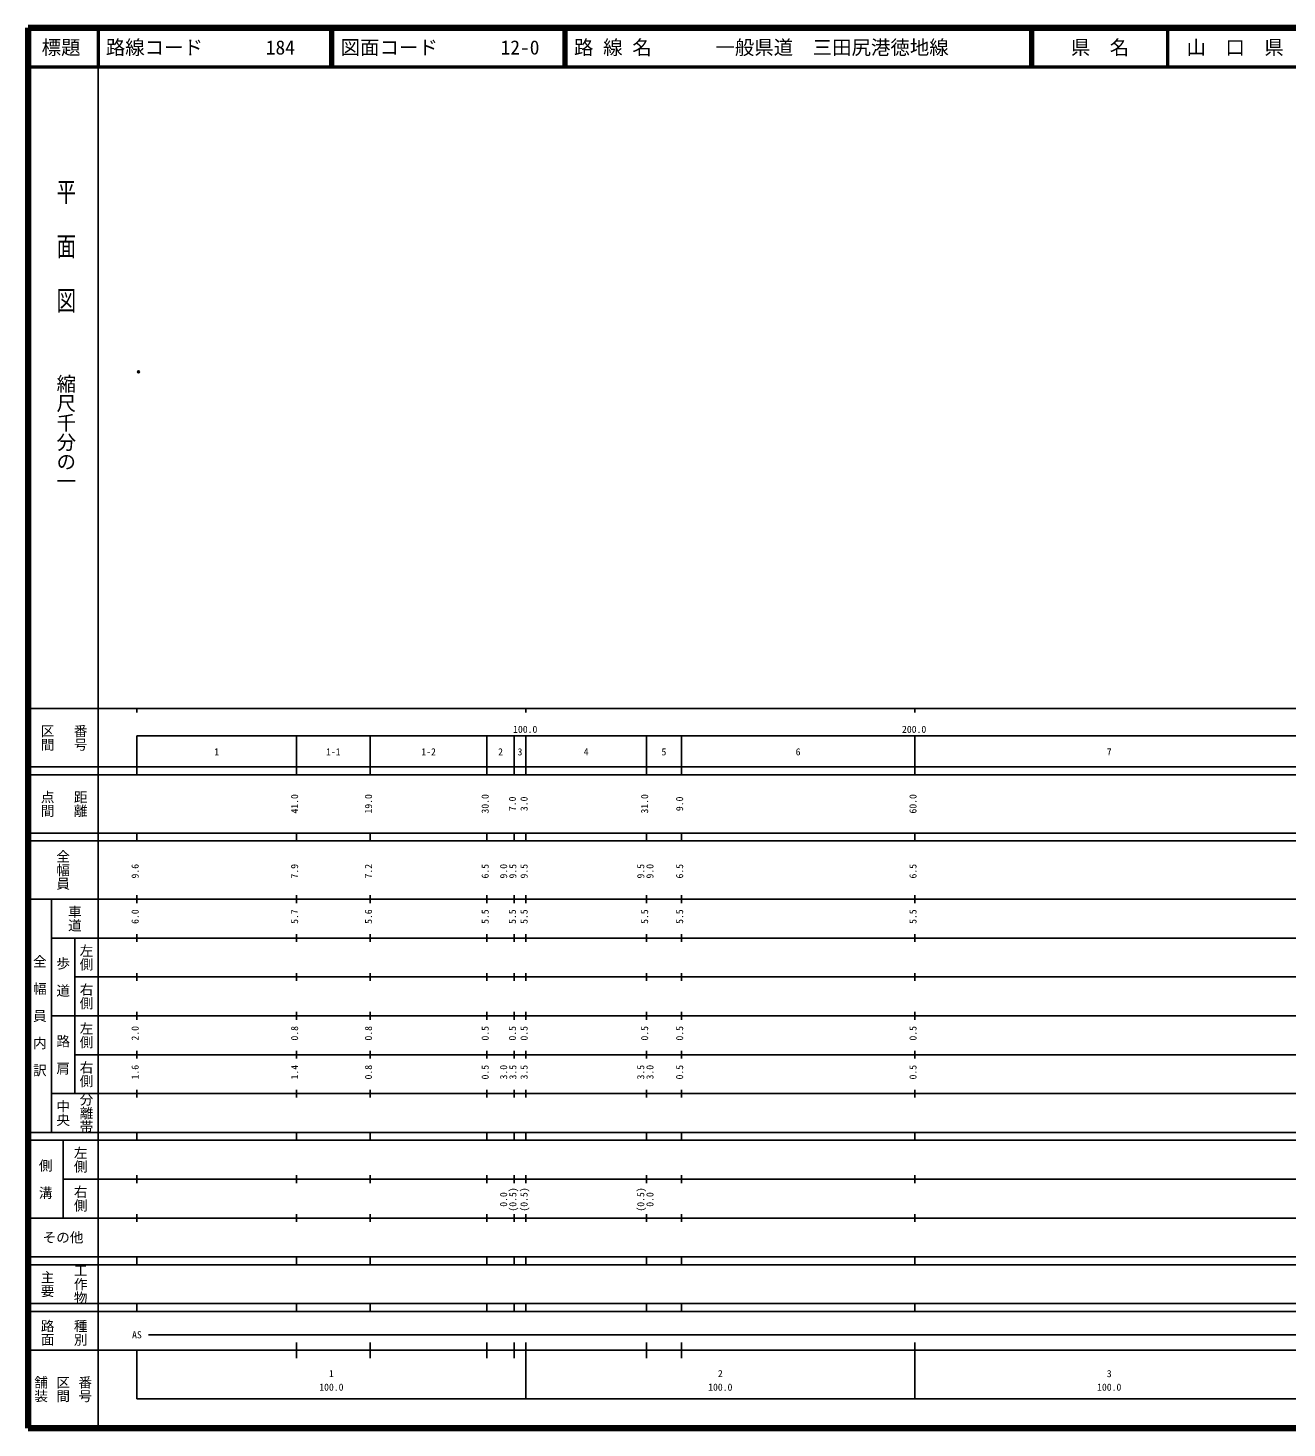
# Model space of a CAD drawing. Units: millimetres on the paper. Extents: x 40 to 680, y 20 to 380.
# Drawn here: x 40 to 363.7, y 20 to 380 of the extents above; entities that cross this region are included whole.
import ezdxf
from ezdxf.enums import TextEntityAlignment as Align

# ---------------------------------------------------------------- set-up
doc = ezdxf.new("R2010")
doc.units = ezdxf.units.MM
doc.header["$PDMODE"] = 32
doc.header["$PDSIZE"] = 0.5
doc.layers.add('M-OTRS', color=6, linetype='Continuous')
doc.layers.add('M-TTL-TXT', color=7, linetype='Continuous')
for name, color, linetype, lineweight in [('M-TTL', 2, 'Continuous', 140), ('M-TTL-BAND', 7, 'Continuous', 25), ('M-TTL-LINE', 7, 'Continuous', 50)]:
    doc.layers.add(name, color=color, linetype=linetype, lineweight=lineweight)
doc.styles.add('@ＭＳ ゴシック', font='')
doc.styles.add('ＭＳ ゴシック', font='')
doc.styles.get('@ＭＳ ゴシック').set_extended_font_data('@MS Gothic')
doc.styles.get('ＭＳ ゴシック').set_extended_font_data('MS Gothic')

msp = doc.modelspace()

# ---------------------------------------------------------------- linework, layer by layer
at = {"layer": 'M-OTRS'}
msp.add_point((68.414, 291.565), dxfattribs=at)
at = {"layer": 'M-TTL'}
for p, q in [((40, 380), (40, 20)), ((680, 380), (40, 380)), ((40, 20), (680, 20))]:
    msp.add_line(p, q, dxfattribs=at)
at = {"layer": 'M-TTL-BAND'}
for p, q in [((58, 370), (58, 20)), ((40, 205), (579, 205)), ((68, 205), (68, 204)), ((168, 205), (168, 204)), ((268, 205), (268, 204)), ((68, 198), (579, 198)), ((68, 198), (68, 188)), ((109, 188), (109, 198)), ((128, 188), (128, 198)), ((158, 188), (158, 198)), ((165, 188), (165, 198)), ((168, 188), (168, 198)), ((199, 188), (199, 198)), ((208, 188), (208, 198)), ((268, 188), (268, 198)), ((40, 190), (579, 190)), ((40, 188), (579, 188)), ((40, 173), (579, 173)), ((68, 171), (68, 173)), ((109, 171), (109, 173)), ((128, 171), (128, 173)), ((158, 171), (158, 173)), ((165, 171), (165, 173)), ((168, 171), (168, 173)), ((199, 171), (199, 173)), ((208, 171), (208, 173)), ((268, 171), (268, 173)), ((40, 171), (579, 171)), ((40, 156), (579, 156)), ((46, 96), (46, 156)), ((68, 155), (68, 157)), ((109, 155), (109, 157)), ((128, 155), (128, 157)), ((158, 155), (158, 157)), ((165, 155), (165, 157)), ((168, 155), (168, 157)), ((199, 155), (199, 157)), ((208, 155), (208, 157)), ((268, 155), (268, 157)), ((46, 146), (579, 146)), ((52, 146), (52, 106)), ((68, 145), (68, 147)), ((109, 145), (109, 147)), ((128, 145), (128, 147)), ((158, 145), (158, 147)), ((165, 145), (165, 147)), ((168, 145), (168, 147)), ((199, 145), (199, 147)), ((208, 145), (208, 147)), ((268, 145), (268, 147)), ((68, 135), (68, 137)), ((109, 135), (109, 137)), ((128, 135), (128, 137)), ((158, 135), (158, 137)), ((165, 135), (165, 137)), ((168, 135), (168, 137)), ((199, 135), (199, 137)), ((208, 135), (208, 137)), ((268, 135), (268, 137)), ((52, 136), (579, 136)), ((46, 126), (579, 126)), ((68, 125), (68, 127)), ((109, 125), (109, 127)), ((128, 125), (128, 127)), ((158, 125), (158, 127)), ((165, 125), (165, 127)), ((168, 125), (168, 127)), ((199, 125), (199, 127)), ((208, 125), (208, 127)), ((268, 125), (268, 127)), ((52, 116), (579, 116)), ((68, 115), (68, 117)), ((109, 115), (109, 117)), ((128, 115), (128, 117)), ((158, 115), (158, 117)), ((165, 115), (165, 117)), ((168, 115), (168, 117)), ((199, 115), (199, 117)), ((208, 115), (208, 117)), ((268, 115), (268, 117)), ((46, 106), (579, 106)), ((68, 105), (68, 107)), ((109, 105), (109, 107)), ((128, 105), (128, 107)), ((158, 105), (158, 107)), ((165, 105), (165, 107)), ((168, 105), (168, 107)), ((199, 105), (199, 107)), ((208, 105), (208, 107)), ((268, 105), (268, 107)), ((40, 96), (579, 96)), ((40, 94), (579, 94)), ((49, 94), (49, 74)), ((68, 94), (68, 96)), ((109, 94), (109, 96)), ((128, 94), (128, 96)), ((158, 94), (158, 96)), ((165, 94), (165, 96)), ((168, 94), (168, 96)), ((199, 94), (199, 96)), ((208, 94), (208, 96)), ((268, 94), (268, 96)), ((49, 84), (579, 84)), ((68, 83), (68, 85)), ((109, 83), (109, 85)), ((128, 83), (128, 85)), ((158, 83), (158, 85)), ((165, 83), (165, 85)), ((168, 83), (168, 85)), ((199, 83), (199, 85)), ((208, 83), (208, 85)), ((268, 83), (268, 85)), ((40, 74), (579, 74)), ((68, 73), (68, 75)), ((109, 73), (109, 75)), ((128, 73), (128, 75)), ((158, 73), (158, 75)), ((165, 73), (165, 75)), ((168, 73), (168, 75)), ((199, 73), (199, 75)), ((208, 73), (208, 75)), ((268, 73), (268, 75)), ((40, 64), (579, 64)), ((40, 62), (579, 62)), ((68, 62), (68, 64)), ((109, 62), (109, 64)), ((128, 62), (128, 64)), ((158, 62), (158, 64)), ((165, 62), (165, 64)), ((168, 62), (168, 64)), ((199, 62), (199, 64)), ((208, 62), (208, 64)), ((268, 62), (268, 64)), ((40, 52), (579, 52)), ((68, 50), (68, 52)), ((109, 50), (109, 52)), ((128, 50), (128, 52)), ((158, 50), (158, 52)), ((165, 50), (165, 52)), ((168, 50), (168, 52)), ((199, 50), (199, 52)), ((208, 50), (208, 52)), ((268, 50), (268, 52)), ((40, 50), (579, 50)), ((71, 44), (565, 44)), ((40, 40), (579, 40)), ((68, 40), (68, 27.5)), ((109, 38), (109, 42)), ((128, 38), (128, 42)), ((158, 38), (158, 42)), ((165, 38), (165, 42)), ((168, 27.5), (168, 42)), ((199, 38), (199, 42)), ((208, 38), (208, 42)), ((268, 27.5), (268, 42)), ((68, 27.5), (579, 27.5))]:
    msp.add_line(p, q, dxfattribs=at)
at = {"layer": 'M-TTL-LINE'}
for p, q in [((58, 380), (58, 370)), ((117.75, 380), (117.75, 370)), ((118.25, 380), (118.25, 370)), ((177.75, 380), (177.75, 370)), ((178.25, 380), (178.25, 370)), ((297.75, 380), (297.75, 370)), ((298.25, 380), (298.25, 370)), ((333, 380), (333, 370)), ((40, 370), (680, 370))]:
    msp.add_line(p, q, dxfattribs=at)

# ---------------------------------------------------------------- texts
at = {"layer": 'M-TTL-BAND', "style": '@ＭＳ ゴシック', "width": 1.4}
msp.add_text('平  面  図', height=3.666, rotation=270, dxfattribs=at).set_placement((49.777, 306.475), align=Align.MIDDLE_RIGHT)
at = {"layer": 'M-TTL-BAND', "style": '@ＭＳ ゴシック'}
msp.add_text('縮尺千分の一', height=3.666, rotation=270, dxfattribs=at).set_placement((49.777, 261.03), align=Align.MIDDLE_RIGHT)
for s, p in [('区間', (45, 197.5)), ('番号', (53.5, 197.5)), ('点間', (45, 180.5)), ('距離', (53.5, 180.5)), ('全幅員', (49, 163.5)), ('車道', (52, 151)), ('左側', (55, 141)), ('全\u3000幅\u3000員\u3000内\u3000訳', (43, 126)), ('歩\u3000道', (49, 136)), ('右側', (55, 131)), ('左側', (55, 121)), ('路\u3000肩', (49, 116)), ('右側', (55, 111)), ('分離帯', (55, 101)), ('中央', (49, 101)), ('左側', (53.5, 89)), ('側\u3000溝', (44.5, 84)), ('右側', (53.5, 79)), ('工作物', (53.5, 57)), ('主要', (45, 57)), ('路面', (45, 44.5)), ('種別', (53.5, 44.5)), ('舗装', (43.333, 30)), ('区間', (49, 30)), ('番号', (54.667, 30))]:
    msp.add_text(s, height=2.566, rotation=270, dxfattribs=at).set_placement(p, align=Align.MIDDLE_CENTER)
at = {"layer": 'M-TTL-BAND', "style": 'ＭＳ ゴシック'}
for s, p in [('100.0', (167.844, 198.195)), ('200.0', (267.844, 198.195)), ('1', (88.5, 192.405)), ('1-1', (118.5, 192.405)), ('1-2', (143, 192.405)), ('2', (161.5, 192.405)), ('3', (166.5, 192.405)), ('4', (183.5, 192.405)), ('5', (203.5, 192.405)), ('6', (238, 192.405)), ('7', (318, 192.405)), ('AS', (68, 42.5)), ('1', (118, 32.523)), ('2', (218, 32.523)), ('3', (318, 32.523)), ('100.0', (118, 29.033)), ('100.0', (218, 29.033)), ('100.0', (318, 29.033))]:
    msp.add_text(s, height=1.833, dxfattribs=at).set_placement(p, align=Align.BOTTOM_CENTER)
for s, p in [('41.0', (110, 180.5)), ('19.0', (129, 180.5)), ('30.0', (159, 180.5)), ('7.0', (166, 180.5)), ('3.0', (169, 180.5)), ('31.0', (200, 180.5)), ('9.0', (209, 180.5)), ('60.0', (269, 180.5)), ('9.6', (69, 163.174)), ('7.9', (110, 163.174)), ('7.2', (129, 163.174)), ('6.5', (159, 163.174)), ('9.0', (163.75, 163.174)), ('9.5', (166.12, 163.174)), ('9.5', (169, 163.174)), ('9.5', (199, 163.174)), ('9.0', (201.37, 163.174)), ('6.5', (209, 163.174)), ('6.5', (269, 163.174)), ('6.0', (69, 151.5)), ('5.7', (110, 151.5)), ('5.6', (129, 151.5)), ('5.5', (159, 151.5)), ('5.5', (166, 151.5)), ('5.5', (169, 151.5)), ('5.5', (200, 151.5)), ('5.5', (209, 151.5)), ('5.5', (269, 151.5)), ('2.0', (69, 121.5)), ('0.8', (110, 121.5)), ('0.8', (129, 121.5)), ('0.5', (159, 121.5)), ('0.5', (166, 121.5)), ('0.5', (169, 121.5)), ('0.5', (200, 121.5)), ('0.5', (209, 121.5)), ('0.5', (269, 121.5)), ('1.6', (69, 111.5)), ('1.4', (110, 111.5)), ('0.8', (129, 111.5)), ('0.5', (159, 111.5)), ('3.0', (163.75, 111.5)), ('3.5', (166.12, 111.5)), ('3.5', (169, 111.5)), ('3.5', (199, 111.5)), ('3.0', (201.37, 111.5)), ('0.5', (209, 111.5)), ('0.5', (269, 111.5)), ('0.0', (163.75, 78.764)), ('(0.5)', (166.12, 78.764)), ('(0.5)', (169, 78.764)), ('(0.5)', (199, 78.764)), ('0.0', (201.37, 78.764))]:
    msp.add_text(s, height=1.833, rotation=90, dxfattribs=at).set_placement(p, align=Align.BOTTOM_CENTER)
msp.add_text('その他', height=2.566, dxfattribs=at).set_placement((49, 69), align=Align.MIDDLE_CENTER)
at = {"layer": 'M-TTL-TXT', "style": 'ＭＳ ゴシック'}
for s, p in [('標題', (48.5, 375)), ('県\u3000名', (315.625, 375)), ('山\u3000口\u3000県', (350.375, 375))]:
    msp.add_text(s, height=3.666, dxfattribs=at).set_placement(p, align=Align.MIDDLE_CENTER)
for s, p in [('路線コード', (60, 375)), ('184', (101.142, 375)), ('図面コード', (120.38, 375)), ('12-0', (161.521, 375)), ('路 線 名', (180.38, 375)), ('一般県道\u3000三田尻港徳地線', (216.734, 375))]:
    msp.add_text(s, height=3.666, dxfattribs=at).set_placement(p, align=Align.MIDDLE_LEFT)

doc.saveas('drawing.dxf')
